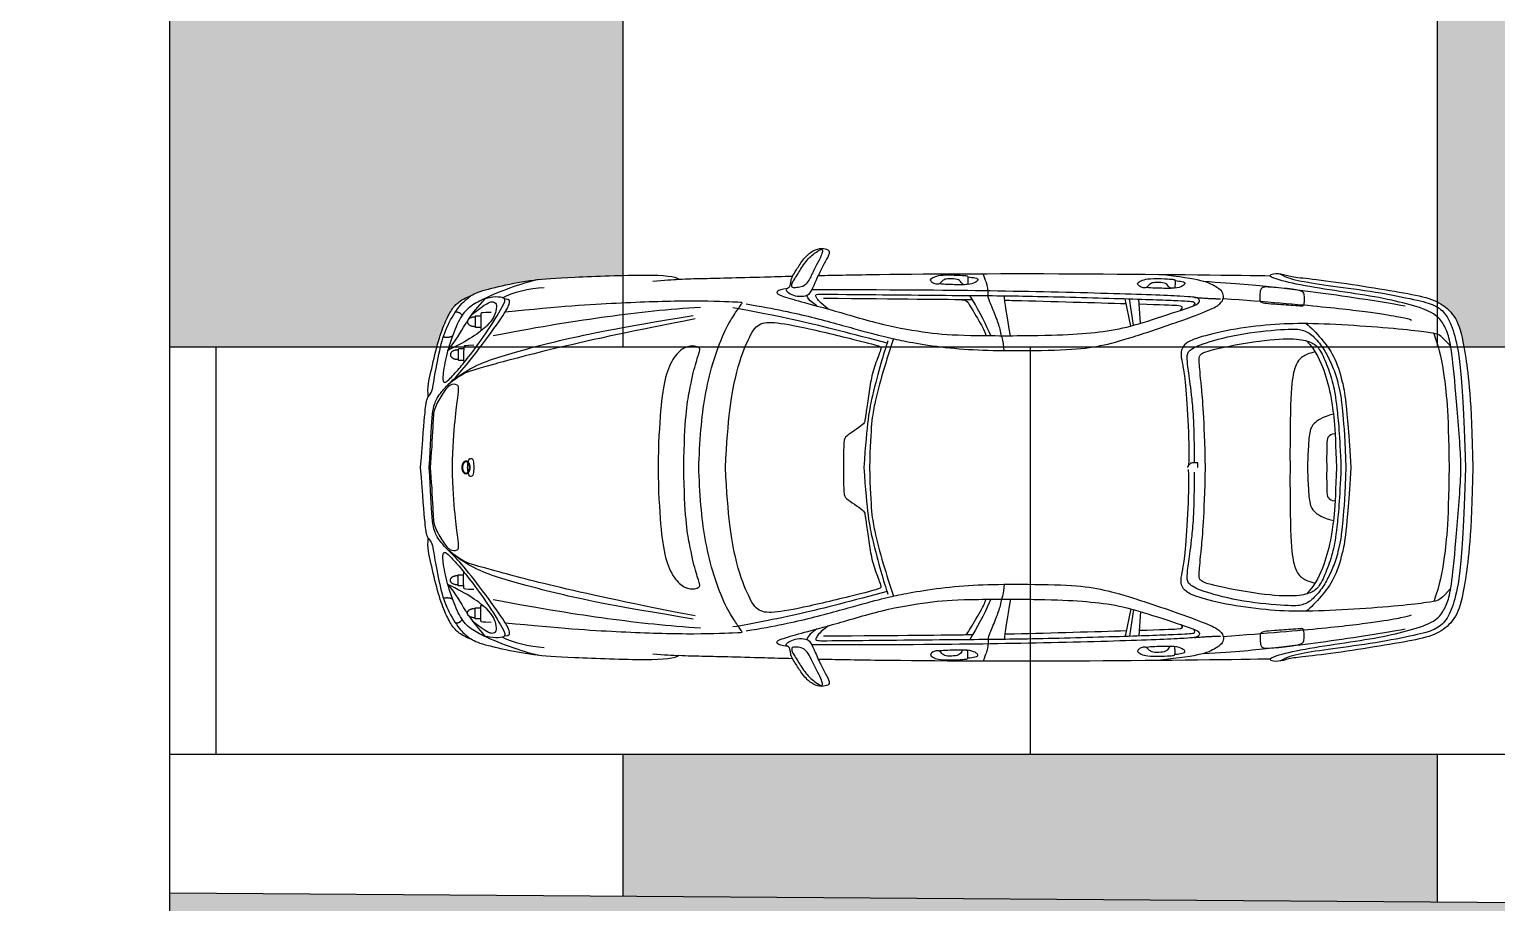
# Model space of a CAD drawing. Header units: metres. Extents: x 1203 to 2640, y 535 to 1122.
# Drawn here: x 1232.49 to 1239.81, y 586.51 to 590.87 of the extents above; entities that cross this region are included whole.
import ezdxf

# ---------------------------------------------------------------- set-up
doc = ezdxf.new("R2010")
doc.units = ezdxf.units.M
doc.layers.add('car', color=253, linetype='Continuous')
doc.layers.add('line work', color=7, linetype='Continuous')
picture_1 = doc.add_image_def('image1.png', size_in_pixel=(941, 730))

msp = doc.modelspace()

# ---------------------------------------------------------------- hatches: boundary and pattern name
at = {"layer": 'line work', "lineweight": -3}
h = msp.add_hatch(color=9, dxfattribs=at)
h.dxf.hatch_style = 1
edge = h.paths.add_edge_path()
edge.add_spline(control_points=[(1235.456, 591.088), (1235.3731, 591.0899), (1235.1715, 591.0978), (1235.0797, 591.1034), (1235.0335, 591.1085)], knot_values=[46.563388, 46.563388, 46.563388, 46.563388, 47.247871, 48.095974, 48.095974, 48.095974, 48.095974], degree=3, periodic=0)
edge.add_spline(control_points=[(1235.0335, 591.1085), (1235.0252, 591.1094), (1234.9636, 591.1168), (1234.8465, 591.1391), (1234.733, 591.1688), (1234.7054, 591.1837), (1234.6973, 591.1892), (1234.6973, 591.1892), (1234.6973, 591.1892), (1234.6973, 591.1892)], knot_values=[43.832254, 43.832254, 43.832254, 43.832254, 43.98415, 44.98415, 45.98415, 46.563388, 46.563388, 46.563388, 46.563388, 46.563388, 46.563388, 46.563388], degree=3, periodic=0)
edge.add_spline(control_points=[(1234.6973, 591.1892), (1234.6914, 591.1931), (1234.6752, 591.2065), (1234.6506, 591.2249), (1234.6251, 591.2608), (1234.6187, 591.2705)], knot_values=[6.669698, 6.669698, 6.669698, 6.669698, 7.09046, 8.09046, 8.420762, 8.420762, 8.420762, 8.420762], degree=3, periodic=0)
edge.add_spline(control_points=[(1234.6973, 591.1892), (1234.6775, 591.1951), (1234.6308, 591.2209), (1234.6021, 591.2534), (1234.5811, 591.2915), (1234.5717, 591.312)], knot_values=[41.033152, 41.033152, 41.033152, 41.033152, 42.033152, 43.033152, 43.832254, 43.832254, 43.832254, 43.832254], degree=3, periodic=0)
edge.add_spline(control_points=[(1234.6518, 591.2872), (1234.6398, 591.2693), (1234.6187, 591.2705)], knot_values=[0, 0, 0, 1, 1, 1], degree=2, periodic=0)
edge.add_spline(control_points=[(1234.4829, 591.6944), (1234.4772, 591.6463), (1234.4943, 591.5784), (1234.5292, 591.423), (1234.5552, 591.3493), (1234.5694, 591.3171), (1234.5717, 591.312)], knot_values=[37.832254, 37.832254, 37.832254, 37.832254, 38.832254, 39.832254, 40.832254, 41.033152, 41.033152, 41.033152, 41.033152], degree=3, periodic=0)
edge.add_line((1234.5717, 591.312), (1233.1927, 591.312))
edge.add_line((1233.1927, 591.312), (1233.1927, 589.28))
edge.add_line((1233.1927, 589.28), (1234.5257, 589.28))
edge.add_spline(control_points=[(1234.5257, 589.28), (1234.5269, 589.2844), (1234.5398, 589.3324), (1234.5646, 589.4027), (1234.6001, 589.4695), (1234.6308, 589.5043), (1234.6775, 589.5302), (1234.6973, 589.536)], knot_values=[28.738873, 28.738873, 28.738873, 28.738873, 28.83926, 29.83926, 30.83926, 31.83926, 32.83926, 32.83926, 32.83926, 32.83926], degree=3, periodic=0)
edge.add_spline(control_points=[(1234.6973, 589.536), (1234.7054, 589.5415), (1234.733, 589.5565), (1234.8465, 589.5861), (1234.9636, 589.6084), (1235.0252, 589.6158), (1235.0335, 589.6167)], knot_values=[26.007738, 26.007738, 26.007738, 26.007738, 26.586976, 27.586976, 28.586976, 28.738873, 28.738873, 28.738873, 28.738873], degree=3, periodic=0)
edge.add_spline(control_points=[(1235.0335, 589.6167), (1235.0797, 589.6218), (1235.1715, 589.6274), (1235.3731, 589.6354), (1235.456, 589.6372)], knot_values=[24.475153, 24.475153, 24.475153, 24.475153, 25.323256, 26.007738, 26.007738, 26.007738, 26.007738], degree=3, periodic=0)
edge.add_line((1235.456, 589.6372), (1235.456, 591.088))
h = msp.add_hatch(color=9, dxfattribs=at)
h.dxf.hatch_style = 1
edge = h.paths.add_edge_path()
edge.add_line((1243.584, 591.312), (1239.6131, 591.312))
edge.add_spline(control_points=[(1239.6131, 591.312), (1239.5983, 591.2836), (1239.5693, 591.251), (1239.5339, 591.2283), (1239.52, 591.2212)], knot_values=[69.120782, 69.120782, 69.120782, 69.120782, 69.953985, 70.40433, 70.40433, 70.40433, 70.40433], degree=3, periodic=0)
edge.add_line((1239.52, 591.1884), (1239.52, 589.504))
edge.add_spline(control_points=[(1239.52, 589.504), (1239.5339, 589.497), (1239.5739, 589.4713), (1239.6222, 589.413), (1239.6422, 589.3319), (1239.6513, 589.28)], knot_values=[73.815172, 73.815172, 73.815172, 73.815172, 74.265517, 75.265517, 76.021472, 76.021472, 76.021472, 76.021472], degree=3, periodic=0)
edge.add_line((1239.6513, 589.28), (1243.584, 589.28))
edge.add_line((1243.584, 589.28), (1243.584, 591.312))
h = msp.add_hatch(color=9, dxfattribs=at)
h.dxf.hatch_style = 1
h.paths.add_polyline_path([(1239.52, 587.248), (1235.456, 587.248), (1235.456, 586.5387), (1239.52, 586.5093)])
at = {"layer": 'line work', "lineweight": -3, "true_color": 0x90e203}
h = msp.add_hatch(color=62, dxfattribs=at)
h.dxf.hatch_style = 1
h.paths.add_polyline_path([(1240.4094, 586.5029), (1233.1927, 586.555), (1233.1927, 586.4489), (1233.1927, 584.1671), (1239.6753, 584.1671), (1239.6753, 563.6587), (1240.4094, 563.6587)])

# ---------------------------------------------------------------- linework, layer by layer
at = {"layer": 'car'}
for points in [[(1236.4227, 589.4846), (1236.3881, 589.5102), (1236.377, 589.5257), (1236.3728, 589.5381)], [(1237.1994, 589.5143), (1237.1859, 589.5368)], [(1237.9888, 589.3844), (1237.9611, 589.5207)], [(1238.0026, 589.3882), (1237.982, 589.5201)], [(1238.0368, 589.398), (1238.0287, 589.5186)], [(1237.9888, 587.9726), (1237.9611, 587.8362)], [(1238.0026, 587.9688), (1237.982, 587.8369)], [(1238.0368, 587.959), (1238.0287, 587.8384)], [(1236.4227, 587.8723), (1236.3881, 587.8467), (1236.377, 587.8313), (1236.3728, 587.8189)], [(1237.1994, 587.8427), (1237.1859, 587.8202)]]:
    msp.add_lwpolyline(points, dxfattribs=at)
for points, knots in [([(1238.6885, 589.6417), (1238.6857, 589.6397), (1238.6845, 589.6376), (1238.6848, 589.6354), (1238.5535, 589.6376), (1237.6989, 589.6487), (1236.8373, 589.6443), (1236.515, 589.6384), (1236.4292, 589.6365), (1236.4316, 589.642), (1236.4419, 589.6644), (1236.4656, 589.7074), (1236.4881, 589.7515), (1236.4805, 589.7653), (1236.4465, 589.7744), (1236.4063, 589.7649), (1236.3618, 589.7294), (1236.3221, 589.6691), (1236.3094, 589.6472), (1236.3028, 589.636), (1236.3013, 589.6334), (1236.2503, 589.6321), (1236.0572, 589.6266), (1235.8474, 589.6213), (1235.7812, 589.6205), (1235.7325, 589.6177), (1235.7176, 589.6332), (1235.5981, 589.6439), (1235.1682, 589.6277), (1235.0097, 589.6172), (1234.8465, 589.5861), (1234.733, 589.5565), (1234.7054, 589.5415), (1234.6973, 589.536), (1234.6775, 589.5302), (1234.6308, 589.5043), (1234.6001, 589.4695), (1234.5646, 589.4027), (1234.5292, 589.3023), (1234.4943, 589.1469), (1234.4772, 589.0789), (1234.4829, 589.0308), (1234.4805, 589.0271), (1234.4737, 589.0133), (1234.4661, 588.9715), (1234.4444, 588.6785), (1234.4661, 588.3855), (1234.4737, 588.3437), (1234.4805, 588.3299), (1234.4829, 588.3262), (1234.4772, 588.2781), (1234.4943, 588.2101), (1234.5292, 588.0547), (1234.5646, 587.9543), (1234.6001, 587.8875), (1234.6308, 587.8526), (1234.6775, 587.8268), (1234.6973, 587.8209), (1234.7054, 587.8155), (1234.733, 587.8005), (1234.8465, 587.7709), (1235.0097, 587.7398), (1235.1682, 587.7293), (1235.5981, 587.7131), (1235.7176, 587.7238), (1235.7325, 587.7393), (1235.7812, 587.7365), (1235.8474, 587.7357), (1236.0572, 587.7304), (1236.2503, 587.7249), (1236.3013, 587.7236), (1236.3028, 587.721), (1236.3094, 587.7097), (1236.3221, 587.6879), (1236.3618, 587.6276), (1236.4063, 587.5921), (1236.4465, 587.5826), (1236.4805, 587.5917), (1236.4881, 587.6055), (1236.4656, 587.6496), (1236.4419, 587.6926), (1236.4316, 587.715), (1236.4292, 587.7205), (1236.515, 587.7186), (1236.8373, 587.7127), (1237.6989, 587.7083), (1238.5535, 587.7194), (1238.6848, 587.7216), (1238.6845, 587.7194), (1238.6857, 587.7173), (1238.6885, 587.7153), (1238.7047, 587.7084), (1238.7427, 587.7111), (1238.787, 587.7281), (1238.8738, 587.7343), (1239.0935, 587.764), (1239.3151, 587.801), (1239.4727, 587.828), (1239.5618, 587.8712), (1239.6276, 587.9505), (1239.6573, 588.0972), (1239.6897, 588.3377), (1239.696, 588.6785), (1239.6897, 589.0193), (1239.6573, 589.2597), (1239.6276, 589.4065), (1239.5618, 589.4858), (1239.4727, 589.529), (1239.3151, 589.556), (1239.0935, 589.593), (1238.8738, 589.6227), (1238.787, 589.6289), (1238.7427, 589.6459), (1238.7047, 589.6486), (1238.6885, 589.6417)], [9.811373, 9.811373, 9.811373, 9.811373, 10.30411, 10.30411, 10.30411, 11.197316, 12.197316, 12.644155, 12.644155, 12.644155, 12.969408, 13.969408, 14.969408, 15.969408, 16.969408, 17.969408, 18.969408, 19.969408, 20.969408, 21.294549, 21.294549, 21.294549, 21.606904, 22.606904, 23.220672, 23.220672, 23.220672, 24.159635, 25.159635, 26.159635, 27.159635, 28.159635, 28.738873, 28.738873, 28.738873, 29.738873, 30.738873, 31.738873, 32.738873, 33.738873, 34.738873, 34.738873, 34.738873, 35.285563, 36.285563, 36.285563, 36.285563, 37.285563, 37.832254, 37.832254, 37.832254, 38.832254, 39.832254, 40.832254, 41.832254, 42.832254, 43.832254, 43.832254, 43.832254, 44.411492, 45.411492, 46.411492, 47.411492, 48.411492, 49.350455, 49.350455, 49.350455, 49.964223, 50.964223, 51.276578, 51.276578, 51.276578, 51.601719, 52.601719, 53.601719, 54.601719, 55.601719, 56.601719, 57.601719, 58.601719, 59.601719, 59.926972, 59.926972, 59.926972, 60.373811, 61.373811, 62.267016, 62.267016, 62.267016, 62.759754, 62.759754, 62.759754, 63.571127, 64.571127, 65.571127, 66.571127, 67.571127, 68.571127, 69.571127, 70.571127, 71.571127, 72.571127, 72.571127, 72.571127, 73.571127, 74.571127, 75.571127, 76.571127, 77.571127, 78.571127, 79.571127, 80.571127, 81.571127, 82.382499, 82.382499, 82.382499, 82.382499]), ([(1236.3013, 589.6334), (1236.2981, 589.6279), (1236.2915, 589.6156), (1236.2921, 589.6087), (1236.2913, 589.6032), (1236.2906, 589.5978), (1236.2871, 589.5844), (1236.2828, 589.5734), (1236.268, 589.5691), (1236.267, 589.56), (1236.2866, 589.5461), (1236.3221, 589.5303), (1236.3699, 589.5346), (1236.3895, 589.5461), (1236.4126, 589.5973), (1236.4241, 589.6251), (1236.4292, 589.6365)], [18.325141, 18.325141, 18.325141, 18.325141, 19, 20, 20, 20, 21, 22, 23, 24, 25, 26, 27, 28, 29, 29.674747, 29.674747, 29.674747, 29.674747]), ([(1238.7321, 589.6453), (1238.7683, 589.6252), (1238.8257, 589.609), (1238.9871, 589.5838), (1239.2132, 589.5561), (1239.4197, 589.5138), (1239.508, 589.4912), (1239.5641, 589.4459), (1239.6028, 589.3577), (1239.6342, 589.2154), (1239.6509, 588.9696), (1239.6597, 588.6785), (1239.6509, 588.3874), (1239.6342, 588.1416), (1239.6028, 587.9993), (1239.5641, 587.9111), (1239.508, 587.8658), (1239.4197, 587.8432), (1239.2132, 587.8009), (1238.9871, 587.7732), (1238.8257, 587.748), (1238.7683, 587.7318), (1238.7321, 587.7116)], [0, 0, 0, 0, 1, 2, 3, 4, 5, 6, 7, 8, 9, 9, 9, 10, 11, 12, 13, 14, 15, 16, 17, 18, 18, 18, 18]), ([(1237.1754, 589.6296), (1237.19, 589.6279), (1237.2211, 589.6234), (1237.2281, 589.6166), (1237.2205, 589.6054), (1237.1907, 589.5904), (1237.1269, 589.5899), (1237.0565, 589.592), (1237.0334, 589.5949), (1237.0325, 589.595)], [0.348642, 0.348642, 0.348642, 0.348642, 1, 2, 3, 4, 5, 6, 6.040441, 6.040441, 6.040441, 6.040441]), ([(1238.2091, 589.6114), (1238.2237, 589.6097), (1238.2548, 589.6051), (1238.2618, 589.5984), (1238.2542, 589.5872), (1238.2244, 589.5722), (1238.1606, 589.5717), (1238.0902, 589.5738), (1238.0671, 589.5767), (1238.0662, 589.5768)], [0.348642, 0.348642, 0.348642, 0.348642, 1, 2, 3, 4, 5, 6, 6.040441, 6.040441, 6.040441, 6.040441]), ([(1238.6848, 587.7216), (1238.6852, 587.7238), (1238.6872, 587.7261), (1238.6908, 587.7284), (1238.7194, 587.7415), (1238.8153, 587.7662), (1239.0051, 587.7962), (1239.213, 587.8261), (1239.3691, 587.8611), (1239.5033, 587.9034), (1239.5493, 587.9581), (1239.5748, 588.0165), (1239.5931, 588.1055), (1239.6171, 588.3717), (1239.6364, 588.6144), (1239.6358, 588.6785), (1239.6364, 588.7425), (1239.6171, 588.9853), (1239.5931, 589.2515), (1239.5748, 589.3405), (1239.5493, 589.3989), (1239.5033, 589.4536), (1239.3691, 589.4959), (1239.213, 589.5309), (1239.0051, 589.5608), (1238.8153, 589.5908), (1238.7194, 589.6155), (1238.6908, 589.6286), (1238.6872, 589.6309), (1238.6852, 589.6332), (1238.6848, 589.6354)], [0, 0, 0, 0, 0.507262, 0.507262, 0.507262, 1.359712, 2.359712, 3.359712, 4.359712, 5.359712, 6.359712, 7.359712, 8.359712, 9.359712, 10.359712, 10.359712, 10.359712, 11.359712, 12.359712, 13.359712, 14.359712, 15.359712, 16.359712, 17.359712, 18.359712, 19.359712, 20.212163, 20.212163, 20.212163, 20.719425, 20.719425, 20.719425, 20.719425]), ([(1234.4829, 589.0308), (1234.4849, 589.034), (1234.4915, 589.0416), (1234.5048, 589.0651), (1234.512, 589.1237), (1234.5435, 589.2903), (1234.5759, 589.3876), (1234.6412, 589.4932), (1234.6752, 589.5187), (1234.6914, 589.5321), (1234.6973, 589.536)], [1.54669, 1.54669, 1.54669, 1.54669, 2, 3, 4, 5, 6, 7, 8, 8.420762, 8.420762, 8.420762, 8.420762]), ([(1234.8633, 587.8372), (1234.8921, 587.8381), (1234.8906, 587.8615), (1234.8614, 587.9162), (1234.7352, 588.0898), (1234.6331, 588.2182), (1234.5762, 588.2692), (1234.5412, 588.3116), (1234.523, 588.3364), (1234.4989, 588.3998), (1234.496, 588.5647), (1234.4872, 588.6785), (1234.496, 588.7923), (1234.4989, 588.9572), (1234.523, 589.0206), (1234.5412, 589.0454), (1234.5762, 589.0877), (1234.6331, 589.1388), (1234.7352, 589.2672), (1234.8614, 589.4408), (1234.8906, 589.4955), (1234.8921, 589.5189), (1234.8633, 589.5198)], [0, 0, 0, 0, 1, 2, 3, 4, 5, 6, 7, 8, 9, 9, 9, 10, 11, 12, 13, 14, 15, 16, 17, 18, 18, 18, 18]), ([(1234.7021, 589.4434), (1234.7752, 589.5005), (1234.803, 589.5094), (1234.8254, 589.4976), (1234.823, 589.4639), (1234.8004, 589.394), (1234.6806, 589.3103), (1234.5803, 589.2625), (1234.6192, 589.3085), (1234.6469, 589.3599), (1234.6752, 589.4043), (1234.6785, 589.4094)], [0, 0, 0, 0, 1, 2, 3, 4, 5, 5, 5, 6, 6.129685, 6.129685, 6.129685, 6.129685]), ([(1234.8664, 587.9036), (1235.147, 587.875), (1235.4339, 587.8572), (1235.7875, 587.845), (1236.0432, 587.8546), (1236.0485, 587.8556), (1236.0494, 587.8589), (1236.0413, 587.8699), (1236.0106, 587.9135), (1235.9599, 587.9963), (1235.8991, 588.1595), (1235.8618, 588.326), (1235.8422, 588.4792), (1235.8342, 588.6246), (1235.8334, 588.6785), (1235.8342, 588.7324), (1235.8422, 588.8778), (1235.8618, 589.0309), (1235.8991, 589.1975), (1235.9599, 589.3607), (1236.0106, 589.4435), (1236.0413, 589.4871), (1236.0494, 589.4981), (1236.0485, 589.5014), (1236.0432, 589.5024), (1235.7875, 589.512), (1235.4339, 589.4998), (1235.147, 589.482), (1234.8664, 589.4534)], [0, 0, 0, 0, 1, 2, 3, 4, 5, 6, 7, 8, 9, 10, 11, 12, 12, 12, 13, 14, 15, 16, 17, 18, 19, 20, 21, 22, 23, 24, 24, 24, 24]), ([(1237.2897, 589.3363), (1237.2723, 589.382), (1237.2308, 589.4611), (1237.1994, 589.5143), (1237.0546, 589.5164), (1236.8525, 589.5182), (1236.4548, 589.5215)], [0, 0, 0, 0, 1, 1, 1, 1.647053, 1.647053, 1.647053, 1.647053]), ([(1237.9664, 589.4946), (1237.8187, 589.499), (1237.573, 589.5066), (1237.3757, 589.5111), (1237.3599, 589.5114)], [2.031077, 2.031077, 2.031077, 2.031077, 3, 3.084546, 3.084546, 3.084546, 3.084546]), ([(1238.237, 589.4625), (1238.2526, 589.4798), (1238.2472, 589.4866), (1238.1417, 589.4895), (1238.0305, 589.4927)], [0, 0, 0, 0, 1, 1.877916, 1.877916, 1.877916, 1.877916]), ([(1235.9663, 588.6785), (1235.9773, 588.4299), (1236.0143, 588.2034), (1236.0761, 588.0415), (1236.1228, 587.9591), (1236.1955, 587.9495), (1236.3575, 587.9783), (1236.6842, 588.0579), (1236.7432, 588.0758), (1236.7421, 588.082), (1236.7394, 588.0979), (1236.703, 588.189), (1236.6854, 588.2734), (1236.6728, 588.3734), (1236.6619, 588.4436), (1236.661, 588.458), (1236.6223, 588.4868), (1236.5737, 588.5184), (1236.5557, 588.5373), (1236.5557, 588.5724), (1236.5548, 588.6785), (1236.5557, 588.7846), (1236.5557, 588.8197), (1236.5737, 588.8386), (1236.6223, 588.8702), (1236.661, 588.899), (1236.6619, 588.9134), (1236.6728, 588.9836), (1236.6854, 589.0836), (1236.703, 589.168), (1236.7394, 589.2591), (1236.7421, 589.275), (1236.7432, 589.2812), (1236.6842, 589.2991), (1236.3575, 589.3787), (1236.1955, 589.4075), (1236.1228, 589.3979), (1236.0761, 589.3155), (1236.0143, 589.1535), (1235.9773, 588.9271), (1235.9663, 588.6785)], [0, 0, 0, 0, 1, 2, 3, 4, 5, 6, 7, 8, 9, 10, 11, 12, 13, 14, 15, 16, 17, 18, 18, 18, 19, 20, 21, 22, 23, 24, 25, 26, 27, 28, 29, 30, 31, 32, 33, 34, 35, 36, 36, 36, 36]), ([(1239.5857, 589.2819), (1239.5358, 589.3362), (1239.5223, 589.3433), (1239.4797, 589.3522), (1239.3397, 589.3687), (1239.1027, 589.3876), (1238.8581, 589.3989), (1238.6944, 589.3935), (1238.4823, 589.3681), (1238.3086, 589.3238), (1238.2589, 589.296), (1238.243, 589.2718), (1238.2371, 589.2417), (1238.2477, 589.1903), (1238.2584, 589.1292), (1238.2759, 588.9236), (1238.2794, 588.7563), (1238.2776, 588.6889)], [0, 0, 0, 0, 1, 2, 3, 4, 5, 6, 7, 8, 9, 10, 11, 12, 13, 14, 14.950636, 14.950636, 14.950636, 14.950636]), ([(1238.3072, 588.7019), (1238.3067, 588.8877), (1238.2944, 589.0415), (1238.2766, 589.1544), (1238.2676, 589.2328), (1238.2748, 589.2625), (1238.3442, 589.2985), (1238.5459, 589.3507), (1238.7864, 589.3715), (1238.8458, 589.3679), (1238.898, 589.339), (1238.9512, 589.2733), (1238.98, 589.2166), (1239.0115, 589.1463), (1239.034, 589.0553), (1239.052, 588.9383), (1239.0619, 588.6785), (1239.052, 588.4187), (1239.034, 588.3016), (1239.0115, 588.2107), (1238.98, 588.1404), (1238.9512, 588.0837), (1238.898, 588.018), (1238.8458, 587.9891), (1238.7864, 587.9855), (1238.5459, 588.0062), (1238.3442, 588.0585), (1238.2748, 588.0945), (1238.2676, 588.1242), (1238.2766, 588.2026), (1238.2944, 588.3155), (1238.3067, 588.4693), (1238.3072, 588.6551)], [0, 0, 0, 0, 0.960685, 1.960685, 2.960685, 3.960685, 4.960685, 5.960685, 6.960685, 7.960685, 8.960685, 9.960685, 10.960685, 11.960685, 12.960685, 13.960685, 13.960685, 13.960685, 14.960685, 15.960685, 16.960685, 17.960685, 18.960685, 19.960685, 20.960685, 21.960685, 22.960685, 23.960685, 24.960685, 25.960685, 26.960685, 27.921371, 27.921371, 27.921371, 27.921371]), ([(1238.8646, 589.3962), (1238.888, 589.3786), (1238.9411, 589.3209), (1239.0051, 589.239), (1239.0456, 589.112), (1239.0663, 589.003), (1239.087, 588.6785), (1239.0663, 588.354), (1239.0456, 588.245), (1239.0051, 588.118), (1238.9411, 588.036), (1238.888, 587.9784), (1238.8646, 587.9608)], [0, 0, 0, 0, 1, 2, 3, 4, 4, 4, 5, 6, 7, 8, 8, 8, 8]), ([(1239.5007, 589.3474), (1239.5331, 589.2598), (1239.5519, 589.1419), (1239.5738, 588.9717), (1239.5775, 588.6785), (1239.5738, 588.3853), (1239.5519, 588.2151), (1239.5331, 588.0972), (1239.5007, 588.0095)], [0, 0, 0, 0, 0.881811, 1.881811, 1.881811, 1.881811, 2.881811, 3.763623, 3.763623, 3.763623, 3.763623]), ([(1234.7107, 589.2881), (1234.6658, 589.2868), (1234.6608, 589.2843), (1234.6592, 589.2812), (1234.6592, 589.2045), (1234.6597, 589.2037), (1234.6615, 589.2032), (1234.6629, 589.2031)], [0, 0, 0, 0, 1, 2, 3, 4, 4.488989, 4.488989, 4.488989, 4.488989]), ([(1235.7574, 588.6785), (1235.7618, 588.4347), (1235.7874, 588.2824), (1235.8163, 588.1568), (1235.8419, 588.089), (1235.8352, 588.0823), (1235.8163, 588.0701), (1235.7641, 588.0734), (1235.7085, 588.1223), (1235.6629, 588.219), (1235.6418, 588.3769), (1235.6306, 588.5604), (1235.6298, 588.6785), (1235.6306, 588.7966), (1235.6418, 588.9801), (1235.6629, 589.1379), (1235.7085, 589.2347), (1235.7641, 589.2836), (1235.8163, 589.2869), (1235.8352, 589.2747), (1235.8419, 589.268), (1235.8163, 589.2002), (1235.7874, 589.0746), (1235.7618, 588.9222), (1235.7574, 588.6785)], [0, 0, 0, 0, 1, 2, 3, 4, 5, 6, 7, 8, 9, 10, 10, 10, 11, 12, 13, 14, 15, 16, 17, 18, 19, 20, 20, 20, 20]), ([(1236.777, 589.3109), (1236.7653, 589.2794), (1236.7437, 589.2046), (1236.6987, 589.0443), (1236.6707, 588.9029), (1236.6572, 588.6785), (1236.6707, 588.4541), (1236.6987, 588.3127), (1236.7437, 588.1524), (1236.7653, 588.0776), (1236.777, 588.0461)], [0, 0, 0, 0, 1, 2, 3, 3, 3, 4, 5, 6, 6, 6, 6]), ([(1236.8049, 589.3207), (1236.7879, 589.2699), (1236.7465, 589.1433), (1236.7087, 588.9957), (1236.6898, 588.8904), (1236.6853, 588.6785), (1236.6898, 588.4666), (1236.7087, 588.3613), (1236.7465, 588.2137), (1236.7879, 588.0871), (1236.8049, 588.0363)], [0, 0, 0, 0, 0.85838, 1.85838, 2.85838, 2.85838, 2.85838, 3.85838, 4.85838, 5.71676, 5.71676, 5.71676, 5.71676]), ([(1238.3613, 588.6785), (1238.3559, 588.4268), (1238.3388, 588.2512), (1238.3289, 588.1431), (1238.3289, 588.1179), (1238.3676, 588.0936), (1238.6477, 588.0405), (1238.8179, 588.0333), (1238.8901, 588.0511), (1238.9303, 588.0808), (1238.9662, 588.1626), (1239.0007, 588.2612), (1239.016, 588.3608), (1239.0315, 588.518), (1239.0374, 588.6785), (1239.0315, 588.839), (1239.016, 588.9962), (1239.0007, 589.0958), (1238.9662, 589.1944), (1238.9303, 589.2762), (1238.8901, 589.3059), (1238.8179, 589.3237), (1238.6477, 589.3165), (1238.3676, 589.2634), (1238.3289, 589.2391), (1238.3289, 589.2139), (1238.3388, 589.1058), (1238.3559, 588.9302), (1238.3613, 588.6785)], [0, 0, 0, 0, 1, 2, 3, 4, 5, 6, 7, 8, 9, 10, 11, 12, 12, 12, 13, 14, 15, 16, 17, 18, 19, 20, 21, 22, 23, 24, 24, 24, 24]), ([(1238.8659, 589.3105), (1238.9126, 589.2607), (1238.9578, 589.1585), (1238.9885, 589.0367), (1239.0089, 588.8967), (1239.0147, 588.6785), (1239.0089, 588.4603), (1238.9885, 588.3203), (1238.9578, 588.1985), (1238.9126, 588.0963), (1238.8659, 588.0465)], [0, 0, 0, 0, 1, 2, 3, 3, 3, 4, 5, 6, 6, 6, 6]), ([(1238.9087, 589.2551), (1238.8747, 589.2479), (1238.8458, 589.2323), (1238.8058, 589.1989), (1238.7813, 589.0566), (1238.7836, 588.6785), (1238.7813, 588.3004), (1238.8058, 588.158), (1238.8458, 588.1247), (1238.8747, 588.1091), (1238.9087, 588.1019)], [0, 0, 0, 0, 1, 2, 3, 3, 3, 4, 5, 6, 6, 6, 6]), ([(1234.6031, 588.6785), (1234.6085, 588.4749), (1234.6391, 588.2885), (1234.6328, 588.2642), (1234.5897, 588.2596), (1234.5516, 588.3144), (1234.5078, 588.3882), (1234.5078, 588.445), (1234.4974, 588.618), (1234.4924, 588.6785), (1234.4974, 588.739), (1234.5078, 588.912), (1234.5078, 588.9687), (1234.5516, 589.0426), (1234.5897, 589.0974), (1234.6328, 589.0928), (1234.6391, 589.0685), (1234.6085, 588.8821), (1234.6031, 588.6785)], [0, 0, 0, 0, 1, 2, 3, 4, 5, 6, 7, 7, 7, 8, 9, 10, 11, 12, 13, 14, 14, 14, 14]), ([(1239, 588.9442), (1238.9425, 588.9299), (1238.8992, 588.8976), (1238.8736, 588.8632), (1238.8714, 588.6785), (1238.8736, 588.4938), (1238.8992, 588.4594), (1238.9425, 588.4271), (1239, 588.4128)], [0, 0, 0, 0, 1, 2, 2, 2, 3, 4, 4, 4, 4]), ([(1239.008, 588.8454), (1238.9894, 588.8453), (1238.9723, 588.8323), (1238.9652, 588.8134), (1238.9664, 588.6785), (1238.9652, 588.5436), (1238.9723, 588.5247), (1238.9894, 588.5117), (1239.008, 588.5115)], [0, 0, 0, 0, 1, 2, 2, 2, 3, 4, 4, 4, 4]), ([(1234.6814, 588.6559), (1234.6805, 588.6617), (1234.6796, 588.6691), (1234.6789, 588.6785), (1234.6796, 588.6878), (1234.6805, 588.6953), (1234.6814, 588.7011)], [0, 0, 0, 0, 0.2081908, 0.2081908, 0.2081908, 0.4163816, 0.4163816, 0.4163816, 0.4163816]), ([(1234.6821, 588.705), (1234.6855, 588.7234), (1234.6964, 588.7234), (1234.7102, 588.7234), (1234.7102, 588.6785), (1234.7102, 588.6336), (1234.6964, 588.6336), (1234.6855, 588.6336), (1234.6821, 588.652)], [0, 0, 0, 0, 0.743553, 1.743553, 1.743553, 1.743553, 2.743553, 3.487107, 3.487107, 3.487107, 3.487107]), ([(1239.5857, 588.0751), (1239.5358, 588.0208), (1239.5223, 588.0137), (1239.4797, 588.0048), (1239.3397, 587.9883), (1239.1027, 587.9694), (1238.8581, 587.9581), (1238.6944, 587.9634), (1238.4823, 587.9889), (1238.3086, 588.0332), (1238.2589, 588.0609), (1238.243, 588.0852), (1238.2371, 588.1153), (1238.2477, 588.1667), (1238.2584, 588.2278), (1238.2759, 588.4334), (1238.2794, 588.6006), (1238.2776, 588.6681)], [0, 0, 0, 0, 1, 2, 3, 4, 5, 6, 7, 8, 9, 10, 11, 12, 13, 14, 14.950636, 14.950636, 14.950636, 14.950636]), ([(1234.4829, 588.3262), (1234.4849, 588.323), (1234.4915, 588.3154), (1234.5048, 588.2918), (1234.512, 588.2333), (1234.5435, 588.0667), (1234.5759, 587.9694), (1234.6412, 587.8638), (1234.6752, 587.8383), (1234.6914, 587.8249), (1234.6973, 587.8209)], [1.54669, 1.54669, 1.54669, 1.54669, 2, 3, 4, 5, 6, 7, 8, 8.420762, 8.420762, 8.420762, 8.420762]), ([(1234.7107, 588.0689), (1234.6658, 588.0702), (1234.6608, 588.0727), (1234.6592, 588.0758), (1234.6592, 588.1525), (1234.6597, 588.1533), (1234.6615, 588.1538), (1234.6629, 588.1539)], [0, 0, 0, 0, 1, 2, 3, 4, 4.488989, 4.488989, 4.488989, 4.488989]), ([(1234.7021, 587.9135), (1234.7752, 587.8564), (1234.803, 587.8476), (1234.8254, 587.8594), (1234.823, 587.8931), (1234.8004, 587.963), (1234.6806, 588.0467), (1234.5803, 588.0945), (1234.6192, 588.0485), (1234.6469, 587.9971), (1234.6752, 587.9527), (1234.6785, 587.9476)], [0, 0, 0, 0, 1, 2, 3, 4, 5, 5, 5, 6, 6.129685, 6.129685, 6.129685, 6.129685]), ([(1237.2897, 588.0207), (1237.2723, 587.975), (1237.2308, 587.8959), (1237.1994, 587.8427), (1237.0546, 587.8406), (1236.8525, 587.8387), (1236.4548, 587.8355)], [0, 0, 0, 0, 1, 1, 1, 1.647053, 1.647053, 1.647053, 1.647053]), ([(1238.237, 587.8945), (1238.2526, 587.8772), (1238.2472, 587.8704), (1238.1417, 587.8675), (1238.0305, 587.8642)], [0, 0, 0, 0, 1, 1.877916, 1.877916, 1.877916, 1.877916]), ([(1236.3013, 587.7236), (1236.2981, 587.7291), (1236.2915, 587.7414), (1236.2921, 587.7483), (1236.2913, 587.7537), (1236.2906, 587.7592), (1236.2871, 587.7726), (1236.2828, 587.7836), (1236.268, 587.7879), (1236.267, 587.797), (1236.2866, 587.8109), (1236.3221, 587.8267), (1236.3699, 587.8223), (1236.3895, 587.8109), (1236.4126, 587.7597), (1236.4241, 587.7318), (1236.4292, 587.7205)], [18.325141, 18.325141, 18.325141, 18.325141, 19, 20, 20, 20, 21, 22, 23, 24, 25, 26, 27, 28, 29, 29.674747, 29.674747, 29.674747, 29.674747]), ([(1237.9664, 587.8624), (1237.8187, 587.858), (1237.573, 587.8504), (1237.3757, 587.8459), (1237.3599, 587.8456)], [2.031077, 2.031077, 2.031077, 2.031077, 3, 3.084546, 3.084546, 3.084546, 3.084546]), ([(1237.1754, 587.7274), (1237.19, 587.7291), (1237.2211, 587.7336), (1237.2281, 587.7404), (1237.2205, 587.7516), (1237.1907, 587.7666), (1237.1269, 587.7671), (1237.0565, 587.765), (1237.0334, 587.7621), (1237.0325, 587.762)], [0.348642, 0.348642, 0.348642, 0.348642, 1, 2, 3, 4, 5, 6, 6.040441, 6.040441, 6.040441, 6.040441]), ([(1238.2091, 587.7456), (1238.2237, 587.7473), (1238.2548, 587.7519), (1238.2618, 587.7586), (1238.2542, 587.7698), (1238.2244, 587.7848), (1238.1606, 587.7853), (1238.0902, 587.7832), (1238.0671, 587.7803), (1238.0662, 587.7802)], [0.348642, 0.348642, 0.348642, 0.348642, 1, 2, 3, 4, 5, 6, 6.040441, 6.040441, 6.040441, 6.040441])]:
    msp.add_open_spline(points, degree=3, knots=knots, dxfattribs=at)
for points, degree in [([(1236.3121, 589.6205), (1236.3071, 589.613), (1236.2983, 589.6008), (1236.296, 589.5869), (1236.2971, 589.5756), (1236.3119, 589.5752), (1236.346, 589.5768), (1236.3708, 589.5938), (1236.3871, 589.6194), (1236.413, 589.6772), (1236.4417, 589.728), (1236.4503, 589.7532), (1236.4509, 589.7711), (1236.427, 589.7605), (1236.3708, 589.7171), (1236.3285, 589.6458), (1236.3172, 589.628), (1236.3121, 589.6205)], 3), ([(1236.0688, 589.4945), (1236.2168, 589.4697), (1236.3985, 589.431), (1236.648, 589.3595), (1236.7837, 589.3252), (1236.8551, 589.3092), (1237.0142, 589.2815), (1237.2009, 589.264), (1237.3979, 589.2603), (1237.6904, 589.264), (1237.8378, 589.2829), (1237.9822, 589.323), (1238.2434, 589.4106), (1238.3878, 589.466), (1238.4396, 589.4945), (1238.4542, 589.5266), (1238.4476, 589.555), (1238.4257, 589.574), (1238.3564, 589.6134), (1238.239, 589.6287), (1238.1244, 589.6422)], 3), ([(1237.1757, 589.6036), (1237.176, 589.6104), (1237.1773, 589.6355), (1237.1682, 589.635), (1237.1326, 589.6389), (1237.0433, 589.6399), (1237.0131, 589.6323), (1236.989, 589.6193), (1236.9881, 589.6109), (1236.9999, 589.5979), (1237.0244, 589.5917), (1237.0346, 589.5947), (1237.0497, 589.6111), (1237.0623, 589.6204), (1237.1072, 589.6208), (1237.1377, 589.6136), (1237.148, 589.5904), (1237.1569, 589.5905), (1237.1732, 589.5914), (1237.1753, 589.5944), (1237.1754, 589.5967), (1237.1757, 589.6036)], 3), ([(1237.3564, 589.2618), (1237.3528, 589.3137), (1237.3402, 589.336), (1237.3402, 589.3614), (1237.3159, 589.4335), (1237.2799, 589.513), (1237.2763, 589.536), (1237.2771, 589.536), (1237.277, 589.5594), (1237.2744, 589.5866), (1237.2654, 589.6064), (1237.2519, 589.6455)], 3), ([(1235.0335, 589.6167), (1234.9462, 589.5962), (1234.8299, 589.5555), (1234.7421, 589.5104)], 3), ([(1234.8539, 589.5256), (1234.9032, 589.5524), (1234.9857, 589.5726), (1235.0609, 589.5769)], 3), ([(1235.6027, 589.6087), (1235.6618, 589.6132), (1235.7018, 589.6159), (1235.7325, 589.6177)], 3), ([(1236.277, 589.5721), (1236.2439, 589.5673), (1236.2222, 589.558), (1236.2219, 589.5487), (1236.2315, 589.5382), (1236.3401, 589.5057), (1236.4771, 589.4715), (1236.7558, 589.3863), (1236.9864, 589.3479), (1237.1497, 589.3356), (1237.5615, 589.3356), (1237.7496, 589.3452), (1237.9143, 589.363), (1238.0584, 589.4028), (1238.2926, 589.4807), (1238.3317, 589.4966), (1238.3325, 589.5167), (1238.3193, 589.5256), (1238.2906, 589.5315), (1237.9166, 589.5468), (1237.2742, 589.5605), (1236.8995, 589.5646), (1236.3967, 589.5643)], 3), ([(1238.2094, 589.5853), (1238.2097, 589.5922), (1238.211, 589.6172), (1238.2019, 589.6168), (1238.1662, 589.6207), (1238.077, 589.6217), (1238.0467, 589.6141), (1238.0226, 589.6011), (1238.0218, 589.5927), (1238.0336, 589.5797), (1238.0581, 589.5735), (1238.0683, 589.5765), (1238.0834, 589.5929), (1238.096, 589.6021), (1238.1409, 589.6025), (1238.1714, 589.5953), (1238.1817, 589.5721), (1238.1906, 589.5723), (1238.2069, 589.5732), (1238.209, 589.5761), (1238.209, 589.5785), (1238.2094, 589.5853)], 3), ([(1238.35, 589.6076), (1238.5174, 589.598), (1238.7108, 589.5784), (1238.9085, 589.5545), (1239.1176, 589.5248), (1239.3057, 589.4951), (1239.3574, 589.4846)], 3), ([(1238.6914, 589.5797), (1238.6649, 589.5815), (1238.6526, 589.5806), (1238.6423, 589.5753), (1238.6361, 589.5639), (1238.6337, 589.5291), (1238.6337, 589.5128), (1238.6374, 589.5031), (1238.6528, 589.4968), (1238.6953, 589.4937), (1238.8113, 589.4856), (1238.8415, 589.483), (1238.8444, 589.483), (1238.8514, 589.4858), (1238.8553, 589.5083), (1238.8535, 589.5415), (1238.8492, 589.5567), (1238.8117, 589.5695), (1238.7179, 589.5778), (1238.6914, 589.5797)], 3), ([(1234.6304, 589.1646), (1234.6133, 589.1451), (1234.5748, 589.1038), (1234.5602, 589.1001), (1234.5522, 589.1162), (1234.5675, 589.2285), (1234.6069, 589.346), (1234.6471, 589.4423), (1234.7018, 589.4919), (1234.774, 589.5269), (1234.8367, 589.5313), (1234.8695, 589.5225), (1234.8652, 589.4977), (1234.7718, 589.346), (1234.6777, 589.2205), (1234.6475, 589.184), (1234.6304, 589.1646)], 3), ([(1234.6855, 589.42), (1234.706, 589.4502), (1234.7296, 589.48), (1234.7668, 589.52)], 3), ([(1236.4787, 589.4692), (1236.437, 589.501), (1236.4164, 589.5289), (1236.4156, 589.5402), (1236.4215, 589.5433), (1236.4571, 589.5437), (1237.1739, 589.5364), (1237.4324, 589.5355), (1237.9395, 589.522), (1238.2403, 589.5112), (1238.3139, 589.5062), (1238.3111, 589.4981), (1238.2992, 589.4842)], 3), ([(1237.1459, 589.515), (1237.1711, 589.5147), (1237.1792, 589.4948), (1237.2529, 589.377), (1237.2657, 589.3424), (1237.2649, 589.3365)], 3), ([(1237.388, 589.336), (1237.3726, 589.4312), (1237.3568, 589.5115), (1237.3587, 589.5352)], 3), ([(1238.3071, 589.5274), (1238.3928, 589.5204), (1238.4359, 589.5204)], 2), ([(1238.4499, 589.522), (1238.6717, 589.5056), (1238.976, 589.4796), (1239.2325, 589.4477), (1239.3483, 589.4264), (1239.3802, 589.4199), (1239.3896, 589.414)], 3), ([(1235.8145, 589.4199), (1235.2208, 589.3054), (1234.6827, 589.159), (1234.6703, 589.1525), (1234.5998, 589.1089), (1234.5738, 589.083)], 3), ([(1235.8049, 589.4352), (1235.4197, 589.3724), (1235.1396, 589.3141), (1234.8339, 589.2316), (1234.6924, 589.1806), (1234.5896, 589.0989)], 3), ([(1234.6187, 589.4547), (1234.6398, 589.4559), (1234.6518, 589.438)], 2), ([(1234.7448, 589.434), (1234.7182, 589.434), (1234.7167, 589.434), (1234.7167, 589.4307), (1234.7167, 589.3786), (1234.7184, 589.3786), (1234.7202, 589.3786), (1234.7446, 589.3786)], 3), ([(1234.7958, 589.4524), (1234.7509, 589.4511), (1234.7459, 589.4486), (1234.7443, 589.4454), (1234.7443, 589.3688), (1234.7449, 589.3678), (1234.748, 589.3671), (1234.7553, 589.3678)], 3), ([(1234.8063, 589.3371), (1235.059, 589.3852), (1235.3827, 589.436), (1235.6828, 589.4697), (1235.8418, 589.479)], 3), ([(1236.7724, 589.2981), (1236.6068, 589.3433), (1236.2898, 589.4226), (1236.1394, 589.4487), (1236.0583, 589.4667), (1236.0025, 589.4748)], 3), ([(1234.5584, 589.3315), (1234.5782, 589.3241), (1234.6042, 589.3348)], 2), ([(1234.6597, 589.2697), (1234.6331, 589.2697), (1234.6316, 589.2697), (1234.6316, 589.2664), (1234.6316, 589.2143), (1234.6333, 589.2143), (1234.6352, 589.2143), (1234.6595, 589.2143)], 3), ([(1238.3231, 588.6785), (1238.3231, 588.6987), (1238.3231, 588.702), (1238.3231, 588.702), (1238.2857, 588.702), (1238.2829, 588.6926), (1238.2714, 588.6837), (1238.2714, 588.6785)], 3), ([(1234.6304, 588.1924), (1234.6133, 588.2119), (1234.5748, 588.2532), (1234.5602, 588.2568), (1234.5522, 588.2408), (1234.5675, 588.1285), (1234.6069, 588.011), (1234.6471, 587.9147), (1234.7018, 587.8651), (1234.774, 587.8301), (1234.8367, 587.8257), (1234.8695, 587.8345), (1234.8652, 587.8593), (1234.7718, 588.011), (1234.6777, 588.1365), (1234.6475, 588.173), (1234.6304, 588.1924)], 3), ([(1235.8145, 587.9371), (1235.2208, 588.0516), (1234.6827, 588.198), (1234.6703, 588.2045), (1234.5998, 588.2481), (1234.5738, 588.274)], 3), ([(1235.8049, 587.9218), (1235.4197, 587.9846), (1235.1396, 588.0429), (1234.8339, 588.1253), (1234.6924, 588.1764), (1234.5896, 588.2581)], 3), ([(1234.6597, 588.0873), (1234.6331, 588.0873), (1234.6316, 588.0873), (1234.6316, 588.0906), (1234.6316, 588.1427), (1234.6333, 588.1427), (1234.6352, 588.1427), (1234.6595, 588.1427)], 3), ([(1234.5584, 588.0254), (1234.5782, 588.0329), (1234.6042, 588.0222)], 2), ([(1236.7724, 588.0589), (1236.6068, 588.0137), (1236.2898, 587.9344), (1236.1394, 587.9083), (1236.0583, 587.8903), (1236.0025, 587.8822)], 3), ([(1236.0688, 587.8625), (1236.2168, 587.8873), (1236.3985, 587.926), (1236.648, 587.9975), (1236.7837, 588.0318), (1236.8551, 588.0478), (1237.0142, 588.0755), (1237.2009, 588.093), (1237.3979, 588.0967), (1237.6904, 588.093), (1237.8378, 588.0741), (1237.9822, 588.0339), (1238.2434, 587.9464), (1238.3878, 587.891), (1238.4396, 587.8625), (1238.4542, 587.8304), (1238.4476, 587.802), (1238.4257, 587.783), (1238.3564, 587.7436), (1238.239, 587.7283), (1238.1244, 587.7148)], 3), ([(1237.3564, 588.0952), (1237.3528, 588.0433), (1237.3402, 588.0209), (1237.3402, 587.9956), (1237.3159, 587.9235), (1237.2799, 587.844), (1237.2763, 587.8209), (1237.2771, 587.8209), (1237.277, 587.7976), (1237.2744, 587.7704), (1237.2654, 587.7506), (1237.2519, 587.7115)], 3), ([(1234.7448, 587.923), (1234.7182, 587.923), (1234.7167, 587.923), (1234.7167, 587.9263), (1234.7167, 587.9784), (1234.7184, 587.9784), (1234.7202, 587.9784), (1234.7446, 587.9784)], 3), ([(1234.7958, 587.9046), (1234.7509, 587.9059), (1234.7459, 587.9084), (1234.7443, 587.9115), (1234.7443, 587.9882), (1234.7449, 587.9892), (1234.748, 587.9899), (1234.7553, 587.9891)], 3), ([(1234.8063, 588.0199), (1235.059, 587.9718), (1235.3827, 587.921), (1235.6828, 587.8873), (1235.8418, 587.878)], 3), ([(1236.277, 587.7849), (1236.2439, 587.7897), (1236.2222, 587.799), (1236.2219, 587.8083), (1236.2315, 587.8188), (1236.3401, 587.8513), (1236.4771, 587.8855), (1236.7558, 587.9706), (1236.9864, 588.0091), (1237.1497, 588.0214), (1237.5615, 588.0214), (1237.7496, 588.0118), (1237.9143, 587.994), (1238.0584, 587.9542), (1238.2926, 587.8763), (1238.3317, 587.8604), (1238.3325, 587.8403), (1238.3193, 587.8313), (1238.2906, 587.8255), (1237.9166, 587.8102), (1237.2742, 587.7965), (1236.8995, 587.7924), (1236.3967, 587.7927)], 3), ([(1237.1459, 587.842), (1237.1711, 587.8423), (1237.1792, 587.8622), (1237.2529, 587.98), (1237.2657, 588.0145), (1237.2649, 588.0205)], 3), ([(1237.388, 588.021), (1237.3726, 587.9258), (1237.3568, 587.8455), (1237.3587, 587.8218)], 3), ([(1234.6187, 587.9023), (1234.6398, 587.9011), (1234.6518, 587.919)], 2), ([(1234.6855, 587.937), (1234.706, 587.9068), (1234.7296, 587.877), (1234.7668, 587.837)], 3), ([(1236.4787, 587.8877), (1236.437, 587.856), (1236.4164, 587.828), (1236.4156, 587.8168), (1236.4215, 587.8137), (1236.4571, 587.8133), (1237.1739, 587.8206), (1237.4324, 587.8215), (1237.9395, 587.835), (1238.2403, 587.8458), (1238.3139, 587.8508), (1238.3111, 587.8589), (1238.2992, 587.8728)], 3), ([(1238.4499, 587.835), (1238.6717, 587.8514), (1238.976, 587.8774), (1239.2325, 587.9093), (1239.3483, 587.9306), (1239.3802, 587.9371), (1239.3896, 587.943)], 3), ([(1235.0335, 587.7403), (1234.9462, 587.7608), (1234.8299, 587.8015), (1234.7421, 587.8466)], 3), ([(1234.8539, 587.8314), (1234.9032, 587.8046), (1234.9857, 587.7844), (1235.0609, 587.7801)], 3), ([(1238.3071, 587.8295), (1238.3928, 587.8366), (1238.4359, 587.8366)], 2), ([(1238.35, 587.7494), (1238.5174, 587.7589), (1238.7108, 587.7786), (1238.9085, 587.8025), (1239.1176, 587.8322), (1239.3057, 587.8618), (1239.3574, 587.8724)], 3), ([(1238.6914, 587.7773), (1238.6649, 587.7755), (1238.6526, 587.7764), (1238.6423, 587.7817), (1238.6361, 587.7931), (1238.6337, 587.8279), (1238.6337, 587.8442), (1238.6374, 587.8538), (1238.6528, 587.8602), (1238.6953, 587.8633), (1238.8113, 587.8714), (1238.8415, 587.874), (1238.8444, 587.874), (1238.8514, 587.8712), (1238.8553, 587.8487), (1238.8535, 587.8155), (1238.8492, 587.8003), (1238.8117, 587.7875), (1238.7179, 587.7792), (1238.6914, 587.7773)], 3), ([(1235.6027, 587.7482), (1235.6618, 587.7438), (1235.7018, 587.7411), (1235.7325, 587.7393)], 3), ([(1236.3121, 587.7365), (1236.3071, 587.744), (1236.2983, 587.7562), (1236.296, 587.7701), (1236.2971, 587.7814), (1236.3119, 587.7818), (1236.346, 587.7802), (1236.3708, 587.7632), (1236.3871, 587.7376), (1236.413, 587.6798), (1236.4417, 587.629), (1236.4503, 587.6038), (1236.4509, 587.5858), (1236.427, 587.5964), (1236.3708, 587.6399), (1236.3285, 587.7112), (1236.3172, 587.729), (1236.3121, 587.7365)], 3), ([(1237.1757, 587.7534), (1237.176, 587.7466), (1237.1773, 587.7215), (1237.1682, 587.722), (1237.1326, 587.7181), (1237.0433, 587.717), (1237.0131, 587.7247), (1236.989, 587.7376), (1236.9881, 587.7461), (1236.9999, 587.7591), (1237.0244, 587.7653), (1237.0346, 587.7623), (1237.0497, 587.7459), (1237.0623, 587.7366), (1237.1072, 587.7362), (1237.1377, 587.7434), (1237.148, 587.7666), (1237.1569, 587.7664), (1237.1732, 587.7656), (1237.1753, 587.7626), (1237.1754, 587.7603), (1237.1757, 587.7534)], 3), ([(1238.2094, 587.7717), (1238.2097, 587.7648), (1238.211, 587.7398), (1238.2019, 587.7402), (1238.1662, 587.7363), (1238.077, 587.7353), (1238.0467, 587.7429), (1238.0226, 587.7559), (1238.0218, 587.7643), (1238.0336, 587.7773), (1238.0581, 587.7835), (1238.0683, 587.7805), (1238.0834, 587.7641), (1238.096, 587.7549), (1238.1409, 587.7544), (1238.1714, 587.7617), (1238.1817, 587.7849), (1238.1906, 587.7847), (1238.2069, 587.7838), (1238.209, 587.7808), (1238.209, 587.7785), (1238.2094, 587.7717)], 3)]:
    msp.add_open_spline(points, degree=degree, dxfattribs=at)
for points, weights, degree, knots in [([(1234.7167, 589.4289), (1234.7153, 589.429), (1234.7138, 589.429), (1234.678, 589.429), (1234.678, 589.4058), (1234.678, 589.3825), (1234.7138, 589.3825), (1234.7155, 589.3825), (1234.7172, 589.3826)], [0.968716142756, 0.983419454614, 1, 0.707106781187, 1, 0.707106781187, 1, 0.980744224201, 0.964020326081], 2, [39.656333, 39.656333, 39.656333, 42.035969, 42.035969, 84.071938, 84.071938, 126.107907, 126.107907, 128.871492, 128.871492, 128.871492]), ([(1234.6316, 589.2647), (1234.6302, 589.2647), (1234.6287, 589.2647), (1234.5929, 589.2647), (1234.5929, 589.2415), (1234.5929, 589.2182), (1234.6287, 589.2182), (1234.6304, 589.2182), (1234.6321, 589.2183)], [0.968716142756, 0.983419454614, 1, 0.707106781187, 1, 0.707106781187, 1, 0.980744224201, 0.964020326081], 2, [39.656333, 39.656333, 39.656333, 42.035969, 42.035969, 84.071938, 84.071938, 126.107907, 126.107907, 128.871492, 128.871492, 128.871492]), ([(1234.6919, 588.6785), (1234.6919, 588.6737), (1234.6909, 588.6692), (1234.6847, 588.6394), (1234.6647, 588.6487), (1234.6501, 588.6555), (1234.6501, 588.6785), (1234.6501, 588.7015), (1234.6647, 588.7083), (1234.6847, 588.7176), (1234.6909, 588.6878), (1234.6919, 588.6833), (1234.6919, 588.6785)], [0.90531578604, 0.940619040008, 1, 0.707106781187, 1, 0.766487741179, 0.90531578604, 0.766487741179, 1, 0.707106781187, 1, 0.940619040008, 0.90531578604], 2, [0, 0, 0, 9.524202, 9.524202, 56.50179, 56.50179, 93.955176, 93.955176, 131.408561, 131.408561, 178.386149, 178.386149, 187.910351, 187.910351, 187.910351]), ([(1234.6878, 588.6872), (1234.6884, 588.6844), (1234.6887, 588.6815), (1234.6887, 588.6785), (1234.6887, 588.6755), (1234.6884, 588.6726), (1234.6878, 588.6698), (1234.6875, 588.668), (1234.6867, 588.6652), (1234.6848, 588.6609), (1234.6825, 588.657), (1234.6792, 588.6534), (1234.6755, 588.6511), (1234.6718, 588.6502), (1234.6683, 588.6506), (1234.6653, 588.6518), (1234.6625, 588.6537), (1234.66, 588.6564), (1234.6577, 588.6598), (1234.6557, 588.6639), (1234.6538, 588.6701), (1234.6532, 588.6751), (1234.6532, 588.6785), (1234.6532, 588.6819), (1234.6538, 588.6869), (1234.6557, 588.6931), (1234.6577, 588.6972), (1234.66, 588.7006), (1234.6625, 588.7033), (1234.6653, 588.7052), (1234.6683, 588.7064), (1234.6718, 588.7068), (1234.6755, 588.7058), (1234.6792, 588.7036), (1234.6825, 588.7), (1234.6848, 588.6961), (1234.6867, 588.6918), (1234.6875, 588.689), (1234.6878, 588.6872)], [1, 0.960412693338, 0.928851288685, 0.90531578604, 0.928851288685, 0.960412693338, 1, 1, 1, 1, 1, 1, 1, 1, 1, 1, 1, 1, 1, 1, 1, 1, 1, 1, 1, 1, 1, 1, 1, 1, 1, 1, 1, 1, 1, 1, 1, 1, 1], 3, [0, 0, 0, 0, 9.524202, 9.524202, 9.524202, 19.048405, 19.048405, 19.048405, 24.35006, 27.365191, 32.669757, 37.262274, 41.314235, 44.881887, 48.181387, 51.230319, 54.302145, 57.782237, 61.734777, 66.102947, 70.779466, 80.445116, 80.445116, 80.445116, 90.110766, 94.787285, 99.155455, 103.107995, 106.588087, 109.659913, 112.708845, 116.008345, 119.575997, 123.627958, 128.220475, 133.525041, 136.540172, 141.841827, 141.841827, 141.841827, 141.841827]), ([(1234.6316, 588.0923), (1234.6302, 588.0923), (1234.6287, 588.0923), (1234.5929, 588.0923), (1234.5929, 588.1155), (1234.5929, 588.1388), (1234.6287, 588.1388), (1234.6304, 588.1388), (1234.6321, 588.1387)], [0.968716142756, 0.983419454614, 1, 0.707106781187, 1, 0.707106781187, 1, 0.980744224201, 0.964020326081], 2, [39.656333, 39.656333, 39.656333, 42.035969, 42.035969, 84.071938, 84.071938, 126.107907, 126.107907, 128.871492, 128.871492, 128.871492]), ([(1234.7167, 587.928), (1234.7153, 587.928), (1234.7138, 587.928), (1234.678, 587.928), (1234.678, 587.9512), (1234.678, 587.9745), (1234.7138, 587.9745), (1234.7155, 587.9745), (1234.7172, 587.9744)], [0.968716142756, 0.983419454614, 1, 0.707106781187, 1, 0.707106781187, 1, 0.980744224201, 0.964020326081], 2, [39.656333, 39.656333, 39.656333, 42.035969, 42.035969, 84.071938, 84.071938, 126.107907, 126.107907, 128.871492, 128.871492, 128.871492])]:
    msp.add_rational_spline(points, weights, degree=degree, knots=knots, dxfattribs=at)
at = {"layer": 'line work', "color": 7, "linetype": 'Continuous', "lineweight": -3}
for p, q in [((1235.456, 589.28), (1235.456, 591.312)), ((1239.52, 589.28), (1239.52, 591.312)), ((1233.1927, 589.28), (1244.0357, 589.28)), ((1233.424, 587.248), (1233.424, 589.28)), ((1237.488, 587.248), (1237.488, 589.28)), ((1233.1927, 587.248), (1242.0037, 587.248)), ((1235.456, 586.5387), (1235.456, 587.248)), ((1239.52, 586.5093), (1239.52, 587.248))]:
    msp.add_line(p, q, dxfattribs=at)
at = {"layer": 'line work', "lineweight": -3}
msp.add_lwpolyline([(1233.1927, 555.9832), (1233.1927, 586.4489), (1233.1927, 635.248)], dxfattribs=at)
msp.add_lwpolyline([(1233.1927, 586.555), (1240.4157, 586.5029, 0.200788), (1241.8443, 587.0886), (1245.3348, 590.579), (1248.8606, 594.1049), (1253.8019, 599.0462, 0.300551), (1254.2432, 601.2068), (1248.0144, 616.6917)], format="xyb", dxfattribs=at)

# ---------------------------------------------------------------- pictures from other files: only their frames are drawn
image = msp.add_image(picture_1, insert=(1202.9375, 535.4393), size_in_units=(167.2726, 129.7652))
image.dxf.flags = 6

doc.saveas('drawing.dxf')
